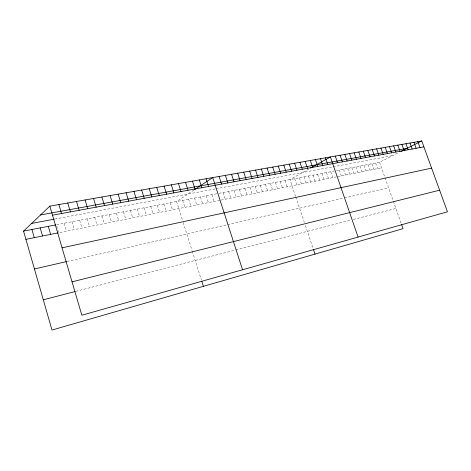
<?xml version="1.0" encoding="UTF-8"?>
<svg xmlns="http://www.w3.org/2000/svg" width="471" height="471" viewBox="0 0 471 471"><rect width="100%" height="100%" fill="white"/><g stroke="black" fill="none" stroke-linecap="round" stroke-linejoin="round"><path stroke-width="0.35" stroke-dasharray="2.35 1.77" d="M193.881 190.072L176.584 201.517L182.624 220.634M308.823 169.03L289.912 179.604L295.558 196.354M336.482 170.596L379.538 162.271L398.743 152.575M75.86 291.361L235.076 250.113M235.777 249.93L350.565 220.192M353.38 219.462L395.881 208.453M67.082 261.47L226.898 224.826M227.599 224.667L343.683 198.05M344.395 197.885L388.557 187.758M219.733 200.358L58.651 232.756L56.314 224.779L216.843 193.734M221.129 200.075L337.095 176.749M337.801 176.607L381.498 167.817M218.944 193.328L334.345 171.008M54.924 219.044L215.294 188.912M215.948 188.789L332.438 166.899M333.074 166.781L392.843 155.554M379.538 162.271L384.801 177.149M385.025 177.773L393.132 200.675M393.362 201.323L401.251 223.607M375.693 163.013L377.665 168.589M371.813 163.767L373.791 169.372M367.898 164.52L369.882 170.155M363.942 165.286L365.926 170.949M359.938 166.063L361.934 171.756M355.899 166.84L357.901 172.569M351.819 167.629L353.827 173.387M347.692 168.43L349.706 174.217M343.53 169.236L345.549 175.053M339.314 170.049L341.34 175.895M330.76 171.703L332.803 177.614M326.415 172.545L328.458 178.485M322.023 173.393L324.072 179.369M317.584 174.252L319.638 180.263M313.097 175.118L315.158 181.164M308.558 175.995L310.63 182.077M303.972 176.884L306.05 182.995M299.338 177.779L301.422 183.925M294.652 178.686L296.736 184.868M295.764 196.972L304.313 222.336M305.402 225.562L313.103 248.4M285.12 180.528L287.216 186.781M280.269 181.47L282.376 187.758M275.37 182.418L277.484 188.741M270.413 183.378L272.532 189.736M265.397 184.344L267.522 190.743M260.328 185.327L262.459 191.762M255.194 186.316L257.337 192.792M250.007 187.323L252.15 193.834M244.755 188.335L246.91 194.888M239.439 189.366L241.599 195.96M234.063 190.402L236.23 197.037M228.623 191.456L230.802 198.132M223.119 192.521L225.303 199.239M211.909 194.688L214.105 201.488M206.204 195.795L208.4 202.636M200.422 196.907L202.63 203.796M194.576 198.044L196.79 204.973M188.653 199.186L190.873 206.163M182.66 200.346L184.885 207.364M183.225 222.542L192.062 250.501M192.268 251.167L201.329 279.839M170.249 202.748L172.492 209.86M163.831 203.984L166.075 211.149M157.326 205.244L159.581 212.456M150.738 206.522L152.993 213.781M144.055 207.811L146.322 215.123M137.291 209.118L139.557 216.483M130.426 210.449L132.704 217.861M123.473 211.791L125.757 219.256M116.419 213.157L118.71 220.675M109.272 214.54L111.568 222.112M102.024 215.942L104.326 223.566M94.671 217.361L96.985 225.044M87.217 218.803L89.537 226.545M79.658 220.263L81.978 228.064M71.986 221.747L74.318 229.607M64.209 223.254L66.541 231.167"/><path stroke-width="0.71" d="M401.475 224.243L403.041 228.682L51.993 330.047L23.55 231.114L49.838 206.139L421.751 140.953L447.45 211.785L81.842 315.229L49.838 206.139M194.393 189.731L212.727 177.591L242.553 269.759M310.542 168.07L330.401 156.967L358.084 237.072M401.133 151.368L421.751 140.953M43.297 299.797L75.195 291.531M72.045 281.829L439.62 190.202M34.43 268.959L66.417 261.623M62.066 247.823L431.613 168.129M25.917 239.339L57.986 232.892M23.55 231.114L55.643 224.908M31.651 223.419L54.23 219.174M52.493 215.188L423.9 146.87M40.571 214.941L407.185 148.312M417.865 141.636L420.02 147.582M413.944 142.324L416.105 148.3M409.976 143.019L412.143 149.03M405.961 143.72L408.139 149.766M401.904 144.432L404.089 150.514M397.807 145.15L399.997 151.268M393.662 145.88L395.858 152.027M389.47 146.611L391.672 152.798M385.231 147.358L387.445 153.575M380.945 148.106L383.164 154.364M376.606 148.865L378.837 155.159M372.225 149.637L374.463 155.96M367.792 150.414L370.035 156.778M363.306 151.197L365.555 157.602M358.767 151.992L361.027 158.433M354.174 152.798L356.447 159.275M349.535 153.611L351.808 160.128M344.837 154.435L347.121 160.994M340.08 155.271L342.37 161.865M335.27 156.113L337.572 162.748M325.473 157.826L327.787 164.55M320.486 158.703L322.812 165.462M315.44 159.587L317.772 166.393M310.33 160.481L312.667 167.329M305.155 161.388L307.504 168.282M299.915 162.307L302.276 169.242M294.611 163.237L296.977 170.214M289.241 164.179L291.614 171.203M313.527 249.665L315.022 254.099M283.807 165.133L286.185 172.203M278.296 166.098L280.687 173.21M272.721 167.075L275.117 174.241M267.069 168.065L269.477 175.277M261.346 169.065L263.76 176.325M255.547 170.084L257.967 177.39M249.671 171.114L252.103 178.474M243.719 172.156L246.156 179.563M237.684 173.216L240.133 180.676M231.573 174.288L234.028 181.794M225.374 175.371L227.84 182.936M219.092 176.472L221.564 184.09M206.074 178.756L208.565 186.481M199.327 179.94L201.823 187.723M192.48 181.135L194.988 188.977M185.539 182.354L188.053 190.255M178.491 183.59L181.017 191.55M171.338 184.844L173.876 192.863M201.735 281.14L203.378 286.333M164.085 186.116L166.622 194.193M156.719 187.405L159.269 195.547M149.242 188.718L151.797 196.925M141.647 190.049L144.214 198.32M133.941 191.397L136.519 199.733M126.116 192.769L128.701 201.17M118.168 194.164L120.764 202.63M110.096 195.577L112.699 204.114M101.895 197.013L104.503 205.621M93.564 198.474L96.184 207.152M85.104 199.957L87.724 208.712M76.496 201.464L79.134 210.29M67.759 202.995L70.397 211.897M58.869 204.555L61.518 213.528M48.301 226.327L50.65 234.364M40.176 227.899L42.525 236M31.922 229.495L34.283 237.655"/></g></svg>
